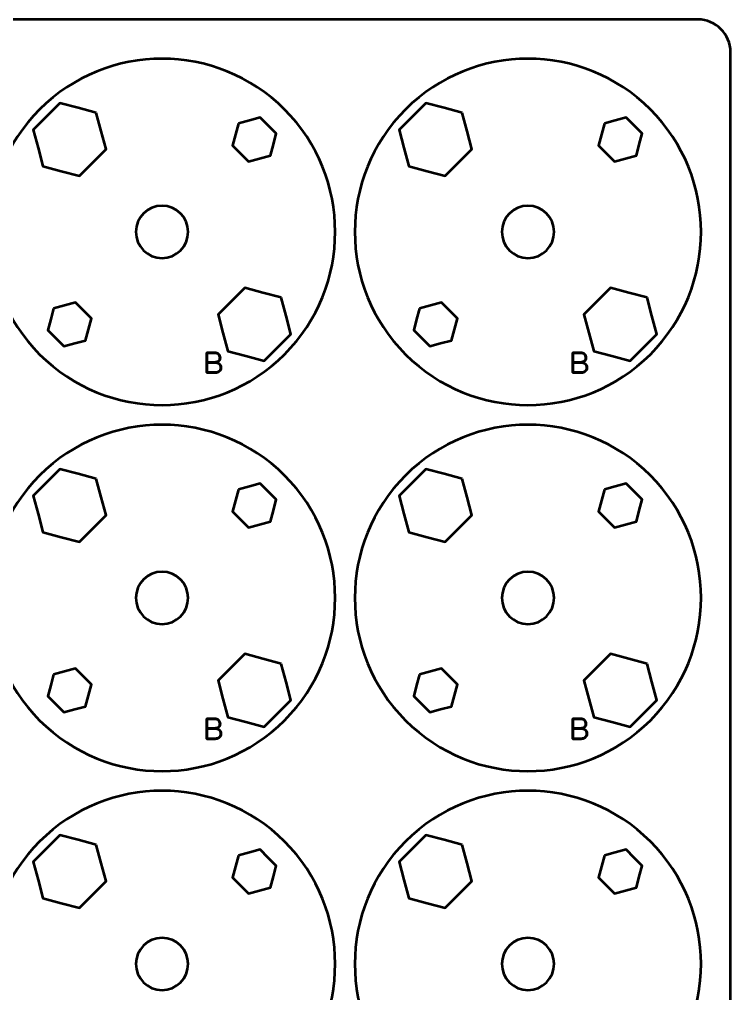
# Model space of a CAD drawing. Header units: centimetres. Extents: x -21 to 0, y -29.7 to 0.
# Drawn here: x -10.88 to 0, y -14.9 to 0 of the extents above; entities that cross this region are included whole.
import ezdxf

# ---------------------------------------------------------------- set-up
doc = ezdxf.new("R2010")
doc.units = ezdxf.units.CM
doc.header["$MEASUREMENT"] = 0
doc.layers.add('Layer 1', color=7, linetype='Continuous')

msp = doc.modelspace()

# ---------------------------------------------------------------- linework, layer by layer
at = {"layer": 'Layer 1', "color": 1, "lineweight": 53}
msp.add_open_spline([(-21.00003, -29.19995), (-21.00003, -29.19995), (-21.00003, -0.49992), (-21.00003, -0.49992), (-21.00003, -0.49992), (-21.00003, -0.22295), (-20.77694, 0.00004), (-20.49994, 0.00004), (-20.49994, 0.00004), (-20.49994, 0.00004), (-0.50008, 0.00004), (-0.50008, 0.00004), (-0.50008, 0.00004), (-0.22294, 0.00004), (0.00002, -0.22295), (0.00002, -0.49992), (0.00002, -0.49992), (0.00002, -0.49992), (0.00002, -29.19995), (0.00002, -29.19995), (0.00002, -29.19995), (0.00002, -29.47695), (-0.22294, -29.70004), (-0.50008, -29.70004), (-0.50008, -29.70004), (-0.50008, -29.70004), (-20.49994, -29.70004), (-20.49994, -29.70004), (-20.49994, -29.70004), (-20.77694, -29.70004), (-21.00003, -29.47695), (-21.00003, -29.19995)], degree=3, knots=[0, 0, 0, 0, 0.125, 0.125, 0.125, 0.125, 0.25, 0.25, 0.25, 0.25, 0.375, 0.375, 0.375, 0.375, 0.5, 0.5, 0.5, 0.5, 0.625, 0.625, 0.625, 0.625, 0.75, 0.75, 0.75, 0.75, 0.875, 0.875, 0.875, 0.875, 1, 1, 1, 1], dxfattribs=at)
at = {"layer": 'Layer 1', "color": 3, "lineweight": 53}
for points in [[(-6.82614, -1.37619), (-5.79144, -2.41089), (-5.79144, -4.08913), (-6.82617, -5.12386), (-6.82617, -5.12386), (-7.86087, -6.15856), (-9.53911, -6.15856), (-10.57381, -5.12386), (-10.57381, -5.12386), (-11.60853, -4.08913), (-11.60853, -2.41089), (-10.57383, -1.37619), (-10.57383, -1.37619), (-9.53911, -0.34146), (-7.86087, -0.34146), (-6.82614, -1.37619)], [(-1.22614, -1.37619), (-0.19144, -2.41089), (-0.19144, -4.08913), (-1.22617, -5.12386), (-1.22617, -5.12386), (-2.26087, -6.15856), (-3.93911, -6.15856), (-4.97381, -5.12386), (-4.97381, -5.12386), (-6.00853, -4.08913), (-6.00853, -2.41089), (-4.97383, -1.37619), (-4.97383, -1.37619), (-3.93911, -0.34146), (-2.26087, -0.34146), (-1.22614, -1.37619)], [(-6.82614, -6.97619), (-5.79144, -8.01089), (-5.79144, -9.68913), (-6.82617, -10.72386), (-6.82617, -10.72386), (-7.86087, -11.75856), (-9.53911, -11.75856), (-10.57381, -10.72386), (-10.57381, -10.72386), (-11.60853, -9.68913), (-11.60853, -8.01089), (-10.57383, -6.97619), (-10.57383, -6.97619), (-9.53911, -5.94146), (-7.86087, -5.94146), (-6.82614, -6.97619)], [(-1.22614, -6.97619), (-0.19144, -8.01089), (-0.19144, -9.68913), (-1.22617, -10.72386), (-1.22617, -10.72386), (-2.26087, -11.75856), (-3.93911, -11.75856), (-4.97381, -10.72386), (-4.97381, -10.72386), (-6.00853, -9.68913), (-6.00853, -8.01089), (-4.97383, -6.97619), (-4.97383, -6.97619), (-3.93911, -5.94146), (-2.26087, -5.94146), (-1.22614, -6.97619)], [(-6.82614, -12.57619), (-5.79144, -13.61089), (-5.79144, -15.28913), (-6.82617, -16.32386), (-6.82617, -16.32386), (-7.86087, -17.35856), (-9.53911, -17.35856), (-10.57381, -16.32386), (-10.57381, -16.32386), (-11.60853, -15.28913), (-11.60853, -13.61089), (-10.57383, -12.57619), (-10.57383, -12.57619), (-9.53911, -11.54146), (-7.86087, -11.54146), (-6.82614, -12.57619)], [(-1.22614, -12.57619), (-0.19144, -13.61089), (-0.19144, -15.28913), (-1.22617, -16.32386), (-1.22617, -16.32386), (-2.26087, -17.35856), (-3.93911, -17.35856), (-4.97381, -16.32386), (-4.97381, -16.32386), (-6.00853, -15.28913), (-6.00853, -13.61089), (-4.97383, -12.57619), (-4.97383, -12.57619), (-3.93911, -11.54146), (-2.26087, -11.54146), (-1.22614, -12.57619)]]:
    msp.add_open_spline(points, degree=3, knots=[0, 0, 0, 0, 0.25, 0.25, 0.25, 0.25, 0.5, 0.5, 0.5, 0.5, 0.75, 0.75, 0.75, 0.75, 1, 1, 1, 1], dxfattribs=at)
at = {"layer": 'Layer 1', "lineweight": 53}
for points, knots in [([(-9.70596, -1.42755), (-9.70596, -1.42755), (-9.63124, -1.70638), (-9.63124, -1.70638), (-9.63124, -1.70638), (-9.63124, -1.70638), (-9.55653, -1.98523), (-9.55653, -1.98523), (-9.55653, -1.98523), (-9.55653, -1.98523), (-9.76065, -2.18935), (-9.76065, -2.18935), (-9.76065, -2.18935), (-9.76065, -2.18935), (-9.96477, -2.39347), (-9.96477, -2.39347), (-9.96477, -2.39347), (-9.96477, -2.39347), (-10.24362, -2.31876), (-10.24362, -2.31876), (-10.24362, -2.31876), (-10.24362, -2.31876), (-10.52245, -2.24404), (-10.52245, -2.24404), (-10.52245, -2.24404), (-10.52245, -2.24404), (-10.59716, -1.96521), (-10.59716, -1.96521), (-10.59716, -1.96521), (-10.59716, -1.96521), (-10.67188, -1.68637), (-10.67188, -1.68637), (-10.67188, -1.68637), (-10.67188, -1.68637), (-10.46776, -1.48224), (-10.46776, -1.48224), (-10.46776, -1.48224), (-10.46776, -1.48224), (-10.26363, -1.27812), (-10.26363, -1.27812), (-10.26363, -1.27812), (-10.26363, -1.27812), (-9.98479, -1.35284), (-9.98479, -1.35284), (-9.98479, -1.35284), (-9.98479, -1.35284), (-9.70596, -1.42755), (-9.70596, -1.42755)], [0, 0, 0, 0, 0.08333333, 0.08333333, 0.08333333, 0.08333333, 0.16666667, 0.16666667, 0.16666667, 0.16666667, 0.25, 0.25, 0.25, 0.25, 0.33333333, 0.33333333, 0.33333333, 0.33333333, 0.41666667, 0.41666667, 0.41666667, 0.41666667, 0.5, 0.5, 0.5, 0.5, 0.58333333, 0.58333333, 0.58333333, 0.58333333, 0.66666667, 0.66666667, 0.66666667, 0.66666667, 0.75, 0.75, 0.75, 0.75, 0.83333333, 0.83333333, 0.83333333, 0.83333333, 0.91666667, 0.91666667, 0.91666667, 0.91666667, 1, 1, 1, 1]), ([(-4.10596, -1.42755), (-4.10596, -1.42755), (-4.03124, -1.70638), (-4.03124, -1.70638), (-4.03124, -1.70638), (-4.03124, -1.70638), (-3.95653, -1.98523), (-3.95653, -1.98523), (-3.95653, -1.98523), (-3.95653, -1.98523), (-4.16065, -2.18935), (-4.16065, -2.18935), (-4.16065, -2.18935), (-4.16065, -2.18935), (-4.36477, -2.39347), (-4.36477, -2.39347), (-4.36477, -2.39347), (-4.36477, -2.39347), (-4.64362, -2.31876), (-4.64362, -2.31876), (-4.64362, -2.31876), (-4.64362, -2.31876), (-4.92245, -2.24404), (-4.92245, -2.24404), (-4.92245, -2.24404), (-4.92245, -2.24404), (-4.99716, -1.96521), (-4.99716, -1.96521), (-4.99716, -1.96521), (-4.99716, -1.96521), (-5.07188, -1.68637), (-5.07188, -1.68637), (-5.07188, -1.68637), (-5.07188, -1.68637), (-4.86776, -1.48224), (-4.86776, -1.48224), (-4.86776, -1.48224), (-4.86776, -1.48224), (-4.66363, -1.27812), (-4.66363, -1.27812), (-4.66363, -1.27812), (-4.66363, -1.27812), (-4.38479, -1.35284), (-4.38479, -1.35284), (-4.38479, -1.35284), (-4.38479, -1.35284), (-4.10596, -1.42755), (-4.10596, -1.42755)], [0, 0, 0, 0, 0.08333333, 0.08333333, 0.08333333, 0.08333333, 0.16666667, 0.16666667, 0.16666667, 0.16666667, 0.25, 0.25, 0.25, 0.25, 0.33333333, 0.33333333, 0.33333333, 0.33333333, 0.41666667, 0.41666667, 0.41666667, 0.41666667, 0.5, 0.5, 0.5, 0.5, 0.58333333, 0.58333333, 0.58333333, 0.58333333, 0.66666667, 0.66666667, 0.66666667, 0.66666667, 0.75, 0.75, 0.75, 0.75, 0.83333333, 0.83333333, 0.83333333, 0.83333333, 0.91666667, 0.91666667, 0.91666667, 0.91666667, 1, 1, 1, 1]), ([(-8.69999, -2.84998), (-8.47911, -2.84998), (-8.29998, -3.02911), (-8.29998, -3.24998), (-8.29998, -3.24998), (-8.29998, -3.47086), (-8.47911, -3.64999), (-8.69999, -3.64999), (-8.69999, -3.64999), (-8.92087, -3.64999), (-9.09999, -3.47086), (-9.09999, -3.24998), (-9.09999, -3.24998), (-9.09999, -3.02911), (-8.92087, -2.84998), (-8.69999, -2.84998)], [0, 0, 0, 0, 0.25, 0.25, 0.25, 0.25, 0.5, 0.5, 0.5, 0.5, 0.75, 0.75, 0.75, 0.75, 1, 1, 1, 1]), ([(-3.09999, -2.84998), (-2.87911, -2.84998), (-2.69998, -3.02911), (-2.69998, -3.24998), (-2.69998, -3.24998), (-2.69998, -3.47086), (-2.87911, -3.64999), (-3.09999, -3.64999), (-3.09999, -3.64999), (-3.32087, -3.64999), (-3.49999, -3.47086), (-3.49999, -3.24998), (-3.49999, -3.24998), (-3.49999, -3.02911), (-3.32087, -2.84998), (-3.09999, -2.84998)], [0, 0, 0, 0, 0.25, 0.25, 0.25, 0.25, 0.5, 0.5, 0.5, 0.5, 0.75, 0.75, 0.75, 0.75, 1, 1, 1, 1]), ([(-6.87753, -4.25598), (-6.87753, -4.25598), (-6.80282, -4.53481), (-6.80282, -4.53481), (-6.80282, -4.53481), (-6.80282, -4.53481), (-6.7281, -4.81365), (-6.7281, -4.81365), (-6.7281, -4.81365), (-6.7281, -4.81365), (-6.93222, -5.01778), (-6.93222, -5.01778), (-6.93222, -5.01778), (-6.93222, -5.01778), (-7.13635, -5.2219), (-7.13635, -5.2219), (-7.13635, -5.2219), (-7.13635, -5.2219), (-7.41519, -5.14718), (-7.41519, -5.14718), (-7.41519, -5.14718), (-7.41519, -5.14718), (-7.69402, -5.07247), (-7.69402, -5.07247), (-7.69402, -5.07247), (-7.69402, -5.07247), (-7.76874, -4.79364), (-7.76874, -4.79364), (-7.76874, -4.79364), (-7.76874, -4.79364), (-7.84345, -4.51479), (-7.84345, -4.51479), (-7.84345, -4.51479), (-7.84345, -4.51479), (-7.63933, -4.31067), (-7.63933, -4.31067), (-7.63933, -4.31067), (-7.63933, -4.31067), (-7.43521, -4.10655), (-7.43521, -4.10655), (-7.43521, -4.10655), (-7.43521, -4.10655), (-7.15636, -4.18126), (-7.15636, -4.18126), (-7.15636, -4.18126), (-7.15636, -4.18126), (-6.87753, -4.25598), (-6.87753, -4.25598)], [0, 0, 0, 0, 0.08333333, 0.08333333, 0.08333333, 0.08333333, 0.16666667, 0.16666667, 0.16666667, 0.16666667, 0.25, 0.25, 0.25, 0.25, 0.33333333, 0.33333333, 0.33333333, 0.33333333, 0.41666667, 0.41666667, 0.41666667, 0.41666667, 0.5, 0.5, 0.5, 0.5, 0.58333333, 0.58333333, 0.58333333, 0.58333333, 0.66666667, 0.66666667, 0.66666667, 0.66666667, 0.75, 0.75, 0.75, 0.75, 0.83333333, 0.83333333, 0.83333333, 0.83333333, 0.91666667, 0.91666667, 0.91666667, 0.91666667, 1, 1, 1, 1]), ([(-1.27753, -4.25598), (-1.27753, -4.25598), (-1.20282, -4.53481), (-1.20282, -4.53481), (-1.20282, -4.53481), (-1.20282, -4.53481), (-1.1281, -4.81365), (-1.1281, -4.81365), (-1.1281, -4.81365), (-1.1281, -4.81365), (-1.33222, -5.01778), (-1.33222, -5.01778), (-1.33222, -5.01778), (-1.33222, -5.01778), (-1.53635, -5.2219), (-1.53635, -5.2219), (-1.53635, -5.2219), (-1.53635, -5.2219), (-1.81519, -5.14718), (-1.81519, -5.14718), (-1.81519, -5.14718), (-1.81519, -5.14718), (-2.09402, -5.07247), (-2.09402, -5.07247), (-2.09402, -5.07247), (-2.09402, -5.07247), (-2.16874, -4.79364), (-2.16874, -4.79364), (-2.16874, -4.79364), (-2.16874, -4.79364), (-2.24345, -4.51479), (-2.24345, -4.51479), (-2.24345, -4.51479), (-2.24345, -4.51479), (-2.03933, -4.31067), (-2.03933, -4.31067), (-2.03933, -4.31067), (-2.03933, -4.31067), (-1.83521, -4.10655), (-1.83521, -4.10655), (-1.83521, -4.10655), (-1.83521, -4.10655), (-1.55636, -4.18126), (-1.55636, -4.18126), (-1.55636, -4.18126), (-1.55636, -4.18126), (-1.27753, -4.25598), (-1.27753, -4.25598)], [0, 0, 0, 0, 0.08333333, 0.08333333, 0.08333333, 0.08333333, 0.16666667, 0.16666667, 0.16666667, 0.16666667, 0.25, 0.25, 0.25, 0.25, 0.33333333, 0.33333333, 0.33333333, 0.33333333, 0.41666667, 0.41666667, 0.41666667, 0.41666667, 0.5, 0.5, 0.5, 0.5, 0.58333333, 0.58333333, 0.58333333, 0.58333333, 0.66666667, 0.66666667, 0.66666667, 0.66666667, 0.75, 0.75, 0.75, 0.75, 0.83333333, 0.83333333, 0.83333333, 0.83333333, 0.91666667, 0.91666667, 0.91666667, 0.91666667, 1, 1, 1, 1]), ([(-9.70596, -7.02755), (-9.70596, -7.02755), (-9.63124, -7.30638), (-9.63124, -7.30638), (-9.63124, -7.30638), (-9.63124, -7.30638), (-9.55653, -7.58523), (-9.55653, -7.58523), (-9.55653, -7.58523), (-9.55653, -7.58523), (-9.76065, -7.78935), (-9.76065, -7.78935), (-9.76065, -7.78935), (-9.76065, -7.78935), (-9.96477, -7.99347), (-9.96477, -7.99347), (-9.96477, -7.99347), (-9.96477, -7.99347), (-10.24362, -7.91876), (-10.24362, -7.91876), (-10.24362, -7.91876), (-10.24362, -7.91876), (-10.52245, -7.84404), (-10.52245, -7.84404), (-10.52245, -7.84404), (-10.52245, -7.84404), (-10.59716, -7.56521), (-10.59716, -7.56521), (-10.59716, -7.56521), (-10.59716, -7.56521), (-10.67188, -7.28637), (-10.67188, -7.28637), (-10.67188, -7.28637), (-10.67188, -7.28637), (-10.46776, -7.08224), (-10.46776, -7.08224), (-10.46776, -7.08224), (-10.46776, -7.08224), (-10.26363, -6.87812), (-10.26363, -6.87812), (-10.26363, -6.87812), (-10.26363, -6.87812), (-9.98479, -6.95284), (-9.98479, -6.95284), (-9.98479, -6.95284), (-9.98479, -6.95284), (-9.70596, -7.02755), (-9.70596, -7.02755)], [0, 0, 0, 0, 0.08333333, 0.08333333, 0.08333333, 0.08333333, 0.16666667, 0.16666667, 0.16666667, 0.16666667, 0.25, 0.25, 0.25, 0.25, 0.33333333, 0.33333333, 0.33333333, 0.33333333, 0.41666667, 0.41666667, 0.41666667, 0.41666667, 0.5, 0.5, 0.5, 0.5, 0.58333333, 0.58333333, 0.58333333, 0.58333333, 0.66666667, 0.66666667, 0.66666667, 0.66666667, 0.75, 0.75, 0.75, 0.75, 0.83333333, 0.83333333, 0.83333333, 0.83333333, 0.91666667, 0.91666667, 0.91666667, 0.91666667, 1, 1, 1, 1]), ([(-4.10596, -7.02755), (-4.10596, -7.02755), (-4.03124, -7.30638), (-4.03124, -7.30638), (-4.03124, -7.30638), (-4.03124, -7.30638), (-3.95653, -7.58523), (-3.95653, -7.58523), (-3.95653, -7.58523), (-3.95653, -7.58523), (-4.16065, -7.78935), (-4.16065, -7.78935), (-4.16065, -7.78935), (-4.16065, -7.78935), (-4.36477, -7.99347), (-4.36477, -7.99347), (-4.36477, -7.99347), (-4.36477, -7.99347), (-4.64362, -7.91876), (-4.64362, -7.91876), (-4.64362, -7.91876), (-4.64362, -7.91876), (-4.92245, -7.84404), (-4.92245, -7.84404), (-4.92245, -7.84404), (-4.92245, -7.84404), (-4.99716, -7.56521), (-4.99716, -7.56521), (-4.99716, -7.56521), (-4.99716, -7.56521), (-5.07188, -7.28637), (-5.07188, -7.28637), (-5.07188, -7.28637), (-5.07188, -7.28637), (-4.86776, -7.08224), (-4.86776, -7.08224), (-4.86776, -7.08224), (-4.86776, -7.08224), (-4.66363, -6.87812), (-4.66363, -6.87812), (-4.66363, -6.87812), (-4.66363, -6.87812), (-4.38479, -6.95284), (-4.38479, -6.95284), (-4.38479, -6.95284), (-4.38479, -6.95284), (-4.10596, -7.02755), (-4.10596, -7.02755)], [0, 0, 0, 0, 0.08333333, 0.08333333, 0.08333333, 0.08333333, 0.16666667, 0.16666667, 0.16666667, 0.16666667, 0.25, 0.25, 0.25, 0.25, 0.33333333, 0.33333333, 0.33333333, 0.33333333, 0.41666667, 0.41666667, 0.41666667, 0.41666667, 0.5, 0.5, 0.5, 0.5, 0.58333333, 0.58333333, 0.58333333, 0.58333333, 0.66666667, 0.66666667, 0.66666667, 0.66666667, 0.75, 0.75, 0.75, 0.75, 0.83333333, 0.83333333, 0.83333333, 0.83333333, 0.91666667, 0.91666667, 0.91666667, 0.91666667, 1, 1, 1, 1]), ([(-8.69999, -8.44998), (-8.47911, -8.44998), (-8.29998, -8.62911), (-8.29998, -8.84998), (-8.29998, -8.84998), (-8.29998, -9.07086), (-8.47911, -9.24999), (-8.69999, -9.24999), (-8.69999, -9.24999), (-8.92087, -9.24999), (-9.09999, -9.07086), (-9.09999, -8.84998), (-9.09999, -8.84998), (-9.09999, -8.62911), (-8.92087, -8.44998), (-8.69999, -8.44998)], [0, 0, 0, 0, 0.25, 0.25, 0.25, 0.25, 0.5, 0.5, 0.5, 0.5, 0.75, 0.75, 0.75, 0.75, 1, 1, 1, 1]), ([(-3.09999, -8.44998), (-2.87911, -8.44998), (-2.69998, -8.62911), (-2.69998, -8.84998), (-2.69998, -8.84998), (-2.69998, -9.07086), (-2.87911, -9.24999), (-3.09999, -9.24999), (-3.09999, -9.24999), (-3.32087, -9.24999), (-3.49999, -9.07086), (-3.49999, -8.84998), (-3.49999, -8.84998), (-3.49999, -8.62911), (-3.32087, -8.44998), (-3.09999, -8.44998)], [0, 0, 0, 0, 0.25, 0.25, 0.25, 0.25, 0.5, 0.5, 0.5, 0.5, 0.75, 0.75, 0.75, 0.75, 1, 1, 1, 1]), ([(-6.87753, -9.85598), (-6.87753, -9.85598), (-6.80282, -10.13481), (-6.80282, -10.13481), (-6.80282, -10.13481), (-6.80282, -10.13481), (-6.7281, -10.41365), (-6.7281, -10.41365), (-6.7281, -10.41365), (-6.7281, -10.41365), (-6.93222, -10.61778), (-6.93222, -10.61778), (-6.93222, -10.61778), (-6.93222, -10.61778), (-7.13635, -10.8219), (-7.13635, -10.8219), (-7.13635, -10.8219), (-7.13635, -10.8219), (-7.41519, -10.74718), (-7.41519, -10.74718), (-7.41519, -10.74718), (-7.41519, -10.74718), (-7.69402, -10.67247), (-7.69402, -10.67247), (-7.69402, -10.67247), (-7.69402, -10.67247), (-7.76874, -10.39364), (-7.76874, -10.39364), (-7.76874, -10.39364), (-7.76874, -10.39364), (-7.84345, -10.11479), (-7.84345, -10.11479), (-7.84345, -10.11479), (-7.84345, -10.11479), (-7.63933, -9.91067), (-7.63933, -9.91067), (-7.63933, -9.91067), (-7.63933, -9.91067), (-7.43521, -9.70655), (-7.43521, -9.70655), (-7.43521, -9.70655), (-7.43521, -9.70655), (-7.15636, -9.78126), (-7.15636, -9.78126), (-7.15636, -9.78126), (-7.15636, -9.78126), (-6.87753, -9.85598), (-6.87753, -9.85598)], [0, 0, 0, 0, 0.08333333, 0.08333333, 0.08333333, 0.08333333, 0.16666667, 0.16666667, 0.16666667, 0.16666667, 0.25, 0.25, 0.25, 0.25, 0.33333333, 0.33333333, 0.33333333, 0.33333333, 0.41666667, 0.41666667, 0.41666667, 0.41666667, 0.5, 0.5, 0.5, 0.5, 0.58333333, 0.58333333, 0.58333333, 0.58333333, 0.66666667, 0.66666667, 0.66666667, 0.66666667, 0.75, 0.75, 0.75, 0.75, 0.83333333, 0.83333333, 0.83333333, 0.83333333, 0.91666667, 0.91666667, 0.91666667, 0.91666667, 1, 1, 1, 1]), ([(-1.27753, -9.85598), (-1.27753, -9.85598), (-1.20282, -10.13481), (-1.20282, -10.13481), (-1.20282, -10.13481), (-1.20282, -10.13481), (-1.1281, -10.41365), (-1.1281, -10.41365), (-1.1281, -10.41365), (-1.1281, -10.41365), (-1.33222, -10.61778), (-1.33222, -10.61778), (-1.33222, -10.61778), (-1.33222, -10.61778), (-1.53635, -10.8219), (-1.53635, -10.8219), (-1.53635, -10.8219), (-1.53635, -10.8219), (-1.81519, -10.74718), (-1.81519, -10.74718), (-1.81519, -10.74718), (-1.81519, -10.74718), (-2.09402, -10.67247), (-2.09402, -10.67247), (-2.09402, -10.67247), (-2.09402, -10.67247), (-2.16874, -10.39364), (-2.16874, -10.39364), (-2.16874, -10.39364), (-2.16874, -10.39364), (-2.24345, -10.11479), (-2.24345, -10.11479), (-2.24345, -10.11479), (-2.24345, -10.11479), (-2.03933, -9.91067), (-2.03933, -9.91067), (-2.03933, -9.91067), (-2.03933, -9.91067), (-1.83521, -9.70655), (-1.83521, -9.70655), (-1.83521, -9.70655), (-1.83521, -9.70655), (-1.55636, -9.78126), (-1.55636, -9.78126), (-1.55636, -9.78126), (-1.55636, -9.78126), (-1.27753, -9.85598), (-1.27753, -9.85598)], [0, 0, 0, 0, 0.08333333, 0.08333333, 0.08333333, 0.08333333, 0.16666667, 0.16666667, 0.16666667, 0.16666667, 0.25, 0.25, 0.25, 0.25, 0.33333333, 0.33333333, 0.33333333, 0.33333333, 0.41666667, 0.41666667, 0.41666667, 0.41666667, 0.5, 0.5, 0.5, 0.5, 0.58333333, 0.58333333, 0.58333333, 0.58333333, 0.66666667, 0.66666667, 0.66666667, 0.66666667, 0.75, 0.75, 0.75, 0.75, 0.83333333, 0.83333333, 0.83333333, 0.83333333, 0.91666667, 0.91666667, 0.91666667, 0.91666667, 1, 1, 1, 1]), ([(-9.70596, -12.62755), (-9.70596, -12.62755), (-9.63124, -12.90638), (-9.63124, -12.90638), (-9.63124, -12.90638), (-9.63124, -12.90638), (-9.55653, -13.18523), (-9.55653, -13.18523), (-9.55653, -13.18523), (-9.55653, -13.18523), (-9.76065, -13.38935), (-9.76065, -13.38935), (-9.76065, -13.38935), (-9.76065, -13.38935), (-9.96477, -13.59347), (-9.96477, -13.59347), (-9.96477, -13.59347), (-9.96477, -13.59347), (-10.24362, -13.51876), (-10.24362, -13.51876), (-10.24362, -13.51876), (-10.24362, -13.51876), (-10.52245, -13.44404), (-10.52245, -13.44404), (-10.52245, -13.44404), (-10.52245, -13.44404), (-10.59716, -13.16521), (-10.59716, -13.16521), (-10.59716, -13.16521), (-10.59716, -13.16521), (-10.67188, -12.88637), (-10.67188, -12.88637), (-10.67188, -12.88637), (-10.67188, -12.88637), (-10.46776, -12.68224), (-10.46776, -12.68224), (-10.46776, -12.68224), (-10.46776, -12.68224), (-10.26363, -12.47812), (-10.26363, -12.47812), (-10.26363, -12.47812), (-10.26363, -12.47812), (-9.98479, -12.55284), (-9.98479, -12.55284), (-9.98479, -12.55284), (-9.98479, -12.55284), (-9.70596, -12.62755), (-9.70596, -12.62755)], [0, 0, 0, 0, 0.08333333, 0.08333333, 0.08333333, 0.08333333, 0.16666667, 0.16666667, 0.16666667, 0.16666667, 0.25, 0.25, 0.25, 0.25, 0.33333333, 0.33333333, 0.33333333, 0.33333333, 0.41666667, 0.41666667, 0.41666667, 0.41666667, 0.5, 0.5, 0.5, 0.5, 0.58333333, 0.58333333, 0.58333333, 0.58333333, 0.66666667, 0.66666667, 0.66666667, 0.66666667, 0.75, 0.75, 0.75, 0.75, 0.83333333, 0.83333333, 0.83333333, 0.83333333, 0.91666667, 0.91666667, 0.91666667, 0.91666667, 1, 1, 1, 1]), ([(-4.10596, -12.62755), (-4.10596, -12.62755), (-4.03124, -12.90638), (-4.03124, -12.90638), (-4.03124, -12.90638), (-4.03124, -12.90638), (-3.95653, -13.18523), (-3.95653, -13.18523), (-3.95653, -13.18523), (-3.95653, -13.18523), (-4.16065, -13.38935), (-4.16065, -13.38935), (-4.16065, -13.38935), (-4.16065, -13.38935), (-4.36477, -13.59347), (-4.36477, -13.59347), (-4.36477, -13.59347), (-4.36477, -13.59347), (-4.64362, -13.51876), (-4.64362, -13.51876), (-4.64362, -13.51876), (-4.64362, -13.51876), (-4.92245, -13.44404), (-4.92245, -13.44404), (-4.92245, -13.44404), (-4.92245, -13.44404), (-4.99716, -13.16521), (-4.99716, -13.16521), (-4.99716, -13.16521), (-4.99716, -13.16521), (-5.07188, -12.88637), (-5.07188, -12.88637), (-5.07188, -12.88637), (-5.07188, -12.88637), (-4.86776, -12.68224), (-4.86776, -12.68224), (-4.86776, -12.68224), (-4.86776, -12.68224), (-4.66363, -12.47812), (-4.66363, -12.47812), (-4.66363, -12.47812), (-4.66363, -12.47812), (-4.38479, -12.55284), (-4.38479, -12.55284), (-4.38479, -12.55284), (-4.38479, -12.55284), (-4.10596, -12.62755), (-4.10596, -12.62755)], [0, 0, 0, 0, 0.08333333, 0.08333333, 0.08333333, 0.08333333, 0.16666667, 0.16666667, 0.16666667, 0.16666667, 0.25, 0.25, 0.25, 0.25, 0.33333333, 0.33333333, 0.33333333, 0.33333333, 0.41666667, 0.41666667, 0.41666667, 0.41666667, 0.5, 0.5, 0.5, 0.5, 0.58333333, 0.58333333, 0.58333333, 0.58333333, 0.66666667, 0.66666667, 0.66666667, 0.66666667, 0.75, 0.75, 0.75, 0.75, 0.83333333, 0.83333333, 0.83333333, 0.83333333, 0.91666667, 0.91666667, 0.91666667, 0.91666667, 1, 1, 1, 1]), ([(-8.69999, -14.04998), (-8.47911, -14.04998), (-8.29998, -14.22911), (-8.29998, -14.44998), (-8.29998, -14.44998), (-8.29998, -14.67086), (-8.47911, -14.84999), (-8.69999, -14.84999), (-8.69999, -14.84999), (-8.92087, -14.84999), (-9.09999, -14.67086), (-9.09999, -14.44998), (-9.09999, -14.44998), (-9.09999, -14.22911), (-8.92087, -14.04998), (-8.69999, -14.04998)], [0, 0, 0, 0, 0.25, 0.25, 0.25, 0.25, 0.5, 0.5, 0.5, 0.5, 0.75, 0.75, 0.75, 0.75, 1, 1, 1, 1]), ([(-3.09999, -14.04998), (-2.87911, -14.04998), (-2.69998, -14.22911), (-2.69998, -14.44998), (-2.69998, -14.44998), (-2.69998, -14.67086), (-2.87911, -14.84999), (-3.09999, -14.84999), (-3.09999, -14.84999), (-3.32087, -14.84999), (-3.49999, -14.67086), (-3.49999, -14.44998), (-3.49999, -14.44998), (-3.49999, -14.22911), (-3.32087, -14.04998), (-3.09999, -14.04998)], [0, 0, 0, 0, 0.25, 0.25, 0.25, 0.25, 0.5, 0.5, 0.5, 0.5, 0.75, 0.75, 0.75, 0.75, 1, 1, 1, 1])]:
    msp.add_open_spline(points, degree=3, knots=knots, dxfattribs=at)
at = {"layer": 'Layer 1', "color": 250, "lineweight": 53}
for points in [[(-7.53073, -1.59085), (-7.53073, -1.59085), (-7.36343, -1.54602), (-7.36343, -1.54602), (-7.36343, -1.54602), (-7.36343, -1.54602), (-7.19612, -1.50119), (-7.19612, -1.50119), (-7.19612, -1.50119), (-7.19612, -1.50119), (-7.07365, -1.62367), (-7.07365, -1.62367), (-7.07365, -1.62367), (-7.07365, -1.62367), (-6.95117, -1.74614), (-6.95117, -1.74614), (-6.95117, -1.74614), (-6.95117, -1.74614), (-6.996, -1.91345), (-6.996, -1.91345), (-6.996, -1.91345), (-6.996, -1.91345), (-7.04083, -2.08075), (-7.04083, -2.08075), (-7.04083, -2.08075), (-7.04083, -2.08075), (-7.20813, -2.12558), (-7.20813, -2.12558), (-7.20813, -2.12558), (-7.20813, -2.12558), (-7.37544, -2.17041), (-7.37544, -2.17041), (-7.37544, -2.17041), (-7.37544, -2.17041), (-7.49791, -2.04793), (-7.49791, -2.04793), (-7.49791, -2.04793), (-7.49791, -2.04793), (-7.62039, -1.92546), (-7.62039, -1.92546), (-7.62039, -1.92546), (-7.62039, -1.92546), (-7.57556, -1.75815), (-7.57556, -1.75815), (-7.57556, -1.75815), (-7.57556, -1.75815), (-7.53073, -1.59085), (-7.53073, -1.59085)], [(-1.93073, -1.59085), (-1.93073, -1.59085), (-1.76343, -1.54602), (-1.76343, -1.54602), (-1.76343, -1.54602), (-1.76343, -1.54602), (-1.59612, -1.50119), (-1.59612, -1.50119), (-1.59612, -1.50119), (-1.59612, -1.50119), (-1.47365, -1.62367), (-1.47365, -1.62367), (-1.47365, -1.62367), (-1.47365, -1.62367), (-1.35117, -1.74614), (-1.35117, -1.74614), (-1.35117, -1.74614), (-1.35117, -1.74614), (-1.396, -1.91345), (-1.396, -1.91345), (-1.396, -1.91345), (-1.396, -1.91345), (-1.44083, -2.08075), (-1.44083, -2.08075), (-1.44083, -2.08075), (-1.44083, -2.08075), (-1.60813, -2.12558), (-1.60813, -2.12558), (-1.60813, -2.12558), (-1.60813, -2.12558), (-1.77544, -2.17041), (-1.77544, -2.17041), (-1.77544, -2.17041), (-1.77544, -2.17041), (-1.89791, -2.04793), (-1.89791, -2.04793), (-1.89791, -2.04793), (-1.89791, -2.04793), (-2.02039, -1.92546), (-2.02039, -1.92546), (-2.02039, -1.92546), (-2.02039, -1.92546), (-1.97556, -1.75815), (-1.97556, -1.75815), (-1.97556, -1.75815), (-1.97556, -1.75815), (-1.93073, -1.59085), (-1.93073, -1.59085)], [(-10.35915, -4.41926), (-10.35915, -4.41926), (-10.19185, -4.37443), (-10.19185, -4.37443), (-10.19185, -4.37443), (-10.19185, -4.37443), (-10.02454, -4.3296), (-10.02454, -4.3296), (-10.02454, -4.3296), (-10.02454, -4.3296), (-9.90207, -4.45208), (-9.90207, -4.45208), (-9.90207, -4.45208), (-9.90207, -4.45208), (-9.77959, -4.57455), (-9.77959, -4.57455), (-9.77959, -4.57455), (-9.77959, -4.57455), (-9.82442, -4.74186), (-9.82442, -4.74186), (-9.82442, -4.74186), (-9.82442, -4.74186), (-9.86925, -4.90916), (-9.86925, -4.90916), (-9.86925, -4.90916), (-9.86925, -4.90916), (-10.03655, -4.95399), (-10.03655, -4.95399), (-10.03655, -4.95399), (-10.03655, -4.95399), (-10.20386, -4.99882), (-10.20386, -4.99882), (-10.20386, -4.99882), (-10.20386, -4.99882), (-10.32633, -4.87634), (-10.32633, -4.87634), (-10.32633, -4.87634), (-10.32633, -4.87634), (-10.44881, -4.75387), (-10.44881, -4.75387), (-10.44881, -4.75387), (-10.44881, -4.75387), (-10.40398, -4.58656), (-10.40398, -4.58656), (-10.40398, -4.58656), (-10.40398, -4.58656), (-10.35915, -4.41926), (-10.35915, -4.41926)], [(-4.75915, -4.41926), (-4.75915, -4.41926), (-4.59185, -4.37443), (-4.59185, -4.37443), (-4.59185, -4.37443), (-4.59185, -4.37443), (-4.42454, -4.3296), (-4.42454, -4.3296), (-4.42454, -4.3296), (-4.42454, -4.3296), (-4.30207, -4.45208), (-4.30207, -4.45208), (-4.30207, -4.45208), (-4.30207, -4.45208), (-4.17959, -4.57455), (-4.17959, -4.57455), (-4.17959, -4.57455), (-4.17959, -4.57455), (-4.22442, -4.74186), (-4.22442, -4.74186), (-4.22442, -4.74186), (-4.22442, -4.74186), (-4.26925, -4.90916), (-4.26925, -4.90916), (-4.26925, -4.90916), (-4.26925, -4.90916), (-4.43655, -4.95399), (-4.43655, -4.95399), (-4.43655, -4.95399), (-4.43655, -4.95399), (-4.60386, -4.99882), (-4.60386, -4.99882), (-4.60386, -4.99882), (-4.60386, -4.99882), (-4.72633, -4.87634), (-4.72633, -4.87634), (-4.72633, -4.87634), (-4.72633, -4.87634), (-4.84881, -4.75387), (-4.84881, -4.75387), (-4.84881, -4.75387), (-4.84881, -4.75387), (-4.80398, -4.58656), (-4.80398, -4.58656), (-4.80398, -4.58656), (-4.80398, -4.58656), (-4.75915, -4.41926), (-4.75915, -4.41926)], [(-7.53073, -7.19085), (-7.53073, -7.19085), (-7.36343, -7.14602), (-7.36343, -7.14602), (-7.36343, -7.14602), (-7.36343, -7.14602), (-7.19612, -7.10119), (-7.19612, -7.10119), (-7.19612, -7.10119), (-7.19612, -7.10119), (-7.07365, -7.22367), (-7.07365, -7.22367), (-7.07365, -7.22367), (-7.07365, -7.22367), (-6.95117, -7.34614), (-6.95117, -7.34614), (-6.95117, -7.34614), (-6.95117, -7.34614), (-6.996, -7.51345), (-6.996, -7.51345), (-6.996, -7.51345), (-6.996, -7.51345), (-7.04083, -7.68075), (-7.04083, -7.68075), (-7.04083, -7.68075), (-7.04083, -7.68075), (-7.20813, -7.72558), (-7.20813, -7.72558), (-7.20813, -7.72558), (-7.20813, -7.72558), (-7.37544, -7.77041), (-7.37544, -7.77041), (-7.37544, -7.77041), (-7.37544, -7.77041), (-7.49791, -7.64793), (-7.49791, -7.64793), (-7.49791, -7.64793), (-7.49791, -7.64793), (-7.62039, -7.52546), (-7.62039, -7.52546), (-7.62039, -7.52546), (-7.62039, -7.52546), (-7.57556, -7.35815), (-7.57556, -7.35815), (-7.57556, -7.35815), (-7.57556, -7.35815), (-7.53073, -7.19085), (-7.53073, -7.19085)], [(-1.93073, -7.19085), (-1.93073, -7.19085), (-1.76343, -7.14602), (-1.76343, -7.14602), (-1.76343, -7.14602), (-1.76343, -7.14602), (-1.59612, -7.10119), (-1.59612, -7.10119), (-1.59612, -7.10119), (-1.59612, -7.10119), (-1.47365, -7.22367), (-1.47365, -7.22367), (-1.47365, -7.22367), (-1.47365, -7.22367), (-1.35117, -7.34614), (-1.35117, -7.34614), (-1.35117, -7.34614), (-1.35117, -7.34614), (-1.396, -7.51345), (-1.396, -7.51345), (-1.396, -7.51345), (-1.396, -7.51345), (-1.44083, -7.68075), (-1.44083, -7.68075), (-1.44083, -7.68075), (-1.44083, -7.68075), (-1.60813, -7.72558), (-1.60813, -7.72558), (-1.60813, -7.72558), (-1.60813, -7.72558), (-1.77544, -7.77041), (-1.77544, -7.77041), (-1.77544, -7.77041), (-1.77544, -7.77041), (-1.89791, -7.64793), (-1.89791, -7.64793), (-1.89791, -7.64793), (-1.89791, -7.64793), (-2.02039, -7.52546), (-2.02039, -7.52546), (-2.02039, -7.52546), (-2.02039, -7.52546), (-1.97556, -7.35815), (-1.97556, -7.35815), (-1.97556, -7.35815), (-1.97556, -7.35815), (-1.93073, -7.19085), (-1.93073, -7.19085)], [(-10.35915, -10.01926), (-10.35915, -10.01926), (-10.19185, -9.97443), (-10.19185, -9.97443), (-10.19185, -9.97443), (-10.19185, -9.97443), (-10.02454, -9.9296), (-10.02454, -9.9296), (-10.02454, -9.9296), (-10.02454, -9.9296), (-9.90207, -10.05208), (-9.90207, -10.05208), (-9.90207, -10.05208), (-9.90207, -10.05208), (-9.77959, -10.17455), (-9.77959, -10.17455), (-9.77959, -10.17455), (-9.77959, -10.17455), (-9.82442, -10.34186), (-9.82442, -10.34186), (-9.82442, -10.34186), (-9.82442, -10.34186), (-9.86925, -10.50916), (-9.86925, -10.50916), (-9.86925, -10.50916), (-9.86925, -10.50916), (-10.03655, -10.55399), (-10.03655, -10.55399), (-10.03655, -10.55399), (-10.03655, -10.55399), (-10.20386, -10.59882), (-10.20386, -10.59882), (-10.20386, -10.59882), (-10.20386, -10.59882), (-10.32633, -10.47634), (-10.32633, -10.47634), (-10.32633, -10.47634), (-10.32633, -10.47634), (-10.44881, -10.35387), (-10.44881, -10.35387), (-10.44881, -10.35387), (-10.44881, -10.35387), (-10.40398, -10.18656), (-10.40398, -10.18656), (-10.40398, -10.18656), (-10.40398, -10.18656), (-10.35915, -10.01926), (-10.35915, -10.01926)], [(-4.75915, -10.01926), (-4.75915, -10.01926), (-4.59185, -9.97443), (-4.59185, -9.97443), (-4.59185, -9.97443), (-4.59185, -9.97443), (-4.42454, -9.9296), (-4.42454, -9.9296), (-4.42454, -9.9296), (-4.42454, -9.9296), (-4.30207, -10.05208), (-4.30207, -10.05208), (-4.30207, -10.05208), (-4.30207, -10.05208), (-4.17959, -10.17455), (-4.17959, -10.17455), (-4.17959, -10.17455), (-4.17959, -10.17455), (-4.22442, -10.34186), (-4.22442, -10.34186), (-4.22442, -10.34186), (-4.22442, -10.34186), (-4.26925, -10.50916), (-4.26925, -10.50916), (-4.26925, -10.50916), (-4.26925, -10.50916), (-4.43655, -10.55399), (-4.43655, -10.55399), (-4.43655, -10.55399), (-4.43655, -10.55399), (-4.60386, -10.59882), (-4.60386, -10.59882), (-4.60386, -10.59882), (-4.60386, -10.59882), (-4.72633, -10.47634), (-4.72633, -10.47634), (-4.72633, -10.47634), (-4.72633, -10.47634), (-4.84881, -10.35387), (-4.84881, -10.35387), (-4.84881, -10.35387), (-4.84881, -10.35387), (-4.80398, -10.18656), (-4.80398, -10.18656), (-4.80398, -10.18656), (-4.80398, -10.18656), (-4.75915, -10.01926), (-4.75915, -10.01926)], [(-7.53073, -12.79085), (-7.53073, -12.79085), (-7.36343, -12.74602), (-7.36343, -12.74602), (-7.36343, -12.74602), (-7.36343, -12.74602), (-7.19612, -12.70119), (-7.19612, -12.70119), (-7.19612, -12.70119), (-7.19612, -12.70119), (-7.07365, -12.82367), (-7.07365, -12.82367), (-7.07365, -12.82367), (-7.07365, -12.82367), (-6.95117, -12.94614), (-6.95117, -12.94614), (-6.95117, -12.94614), (-6.95117, -12.94614), (-6.996, -13.11345), (-6.996, -13.11345), (-6.996, -13.11345), (-6.996, -13.11345), (-7.04083, -13.28075), (-7.04083, -13.28075), (-7.04083, -13.28075), (-7.04083, -13.28075), (-7.20813, -13.32558), (-7.20813, -13.32558), (-7.20813, -13.32558), (-7.20813, -13.32558), (-7.37544, -13.37041), (-7.37544, -13.37041), (-7.37544, -13.37041), (-7.37544, -13.37041), (-7.49791, -13.24793), (-7.49791, -13.24793), (-7.49791, -13.24793), (-7.49791, -13.24793), (-7.62039, -13.12546), (-7.62039, -13.12546), (-7.62039, -13.12546), (-7.62039, -13.12546), (-7.57556, -12.95815), (-7.57556, -12.95815), (-7.57556, -12.95815), (-7.57556, -12.95815), (-7.53073, -12.79085), (-7.53073, -12.79085)], [(-1.93073, -12.79085), (-1.93073, -12.79085), (-1.76343, -12.74602), (-1.76343, -12.74602), (-1.76343, -12.74602), (-1.76343, -12.74602), (-1.59612, -12.70119), (-1.59612, -12.70119), (-1.59612, -12.70119), (-1.59612, -12.70119), (-1.47365, -12.82367), (-1.47365, -12.82367), (-1.47365, -12.82367), (-1.47365, -12.82367), (-1.35117, -12.94614), (-1.35117, -12.94614), (-1.35117, -12.94614), (-1.35117, -12.94614), (-1.396, -13.11345), (-1.396, -13.11345), (-1.396, -13.11345), (-1.396, -13.11345), (-1.44083, -13.28075), (-1.44083, -13.28075), (-1.44083, -13.28075), (-1.44083, -13.28075), (-1.60813, -13.32558), (-1.60813, -13.32558), (-1.60813, -13.32558), (-1.60813, -13.32558), (-1.77544, -13.37041), (-1.77544, -13.37041), (-1.77544, -13.37041), (-1.77544, -13.37041), (-1.89791, -13.24793), (-1.89791, -13.24793), (-1.89791, -13.24793), (-1.89791, -13.24793), (-2.02039, -13.12546), (-2.02039, -13.12546), (-2.02039, -13.12546), (-2.02039, -13.12546), (-1.97556, -12.95815), (-1.97556, -12.95815), (-1.97556, -12.95815), (-1.97556, -12.95815), (-1.93073, -12.79085), (-1.93073, -12.79085)]]:
    msp.add_open_spline(points, degree=3, knots=[0, 0, 0, 0, 0.08333333, 0.08333333, 0.08333333, 0.08333333, 0.16666667, 0.16666667, 0.16666667, 0.16666667, 0.25, 0.25, 0.25, 0.25, 0.33333333, 0.33333333, 0.33333333, 0.33333333, 0.41666667, 0.41666667, 0.41666667, 0.41666667, 0.5, 0.5, 0.5, 0.5, 0.58333333, 0.58333333, 0.58333333, 0.58333333, 0.66666667, 0.66666667, 0.66666667, 0.66666667, 0.75, 0.75, 0.75, 0.75, 0.83333333, 0.83333333, 0.83333333, 0.83333333, 0.91666667, 0.91666667, 0.91666667, 0.91666667, 1, 1, 1, 1], dxfattribs=at)
at = {"layer": 'Layer 1', "color": 5, "lineweight": 53}
for points in [[(-8.01458, -5.24638), (-8.01458, -5.24638), (-7.89732, -5.24638), (-7.89732, -5.24638), (-7.89732, -5.24638), (-7.88208, -5.24631), (-7.8691, -5.2442), (-7.85816, -5.24003), (-7.85816, -5.24003), (-7.84729, -5.23594), (-7.83848, -5.23037), (-7.83163, -5.22338), (-7.83163, -5.22338), (-7.82479, -5.2164), (-7.81985, -5.2085), (-7.81674, -5.19975), (-7.81674, -5.19975), (-7.81371, -5.19107), (-7.8123, -5.18204), (-7.81265, -5.17273), (-7.81265, -5.17273), (-7.81308, -5.16341), (-7.81505, -5.15438), (-7.81858, -5.14556), (-7.81858, -5.14556), (-7.82204, -5.13674), (-7.82726, -5.12877), (-7.8341, -5.12164), (-7.8341, -5.12164), (-7.84094, -5.11452), (-7.84948, -5.10887), (-7.85985, -5.10471), (-7.85985, -5.10471), (-7.87023, -5.10048), (-7.88243, -5.09829), (-7.89647, -5.09822), (-7.89647, -5.09822), (-7.89647, -5.09822), (-8.01458, -5.09822), (-8.01458, -5.09822), (-8.01458, -5.09822), (-8.01458, -5.09822), (-8.01458, -5.40344), (-8.01458, -5.40344), (-8.01458, -5.40344), (-8.01458, -5.40344), (-7.88462, -5.40344), (-7.88462, -5.40344), (-7.88462, -5.40344), (-7.87248, -5.40344), (-7.86119, -5.40168), (-7.85075, -5.39822), (-7.85075, -5.39822), (-7.84031, -5.39469), (-7.83121, -5.38968), (-7.82331, -5.38298), (-7.82331, -5.38298), (-7.81547, -5.37635), (-7.80934, -5.3683), (-7.80496, -5.35878), (-7.80496, -5.35878), (-7.80059, -5.34925), (-7.79833, -5.33846), (-7.79826, -5.32639), (-7.79826, -5.32639), (-7.79854, -5.31426), (-7.80108, -5.30332), (-7.80595, -5.29352), (-7.80595, -5.29352), (-7.81082, -5.28371), (-7.81759, -5.27531), (-7.82634, -5.26826), (-7.82634, -5.26826), (-7.83509, -5.26127), (-7.84553, -5.25584), (-7.85753, -5.2521), (-7.85753, -5.2521), (-7.86952, -5.24836), (-7.88278, -5.24646), (-7.89732, -5.24638), (-7.89732, -5.24638), (-7.88278, -5.24646), (-7.86952, -5.24836), (-7.85753, -5.2521), (-7.85753, -5.2521), (-7.84553, -5.25584), (-7.83509, -5.26127), (-7.82634, -5.26826), (-7.82634, -5.26826), (-7.81759, -5.27531), (-7.81082, -5.28371), (-7.80595, -5.29352), (-7.80595, -5.29352), (-7.80108, -5.30332), (-7.79854, -5.31426), (-7.79826, -5.32639), (-7.79826, -5.32639), (-7.79833, -5.33846), (-7.80059, -5.34925), (-7.80496, -5.35878), (-7.80496, -5.35878), (-7.80934, -5.3683), (-7.81547, -5.37635), (-7.82331, -5.38298), (-7.82331, -5.38298), (-7.83121, -5.38968), (-7.84031, -5.39469), (-7.85075, -5.39822), (-7.85075, -5.39822), (-7.86119, -5.40168), (-7.87248, -5.40344), (-7.88462, -5.40344), (-7.88462, -5.40344), (-7.88462, -5.40344), (-8.01458, -5.40344), (-8.01458, -5.40344), (-8.01458, -5.40344), (-8.01458, -5.40344), (-8.01458, -5.09822), (-8.01458, -5.09822), (-8.01458, -5.09822), (-8.01458, -5.09822), (-7.89647, -5.09822), (-7.89647, -5.09822), (-7.89647, -5.09822), (-7.88243, -5.09829), (-7.87023, -5.10048), (-7.85985, -5.10471), (-7.85985, -5.10471), (-7.84948, -5.10887), (-7.84094, -5.11452), (-7.8341, -5.12164), (-7.8341, -5.12164), (-7.82726, -5.12877), (-7.82204, -5.13674), (-7.81858, -5.14556), (-7.81858, -5.14556), (-7.81505, -5.15438), (-7.81308, -5.16341), (-7.81265, -5.17273), (-7.81265, -5.17273), (-7.8123, -5.18204), (-7.81371, -5.19107), (-7.81674, -5.19975), (-7.81674, -5.19975), (-7.81985, -5.2085), (-7.82479, -5.2164), (-7.83163, -5.22338), (-7.83163, -5.22338), (-7.83848, -5.23037), (-7.84729, -5.23594), (-7.85816, -5.24003), (-7.85816, -5.24003), (-7.8691, -5.2442), (-7.88208, -5.24631), (-7.89732, -5.24638), (-7.89732, -5.24638), (-7.89732, -5.24638), (-8.01458, -5.24638), (-8.01458, -5.24638)], [(-2.41458, -5.24638), (-2.41458, -5.24638), (-2.29732, -5.24638), (-2.29732, -5.24638), (-2.29732, -5.24638), (-2.28208, -5.24631), (-2.2691, -5.2442), (-2.25816, -5.24003), (-2.25816, -5.24003), (-2.24729, -5.23594), (-2.23848, -5.23037), (-2.23163, -5.22338), (-2.23163, -5.22338), (-2.22479, -5.2164), (-2.21985, -5.2085), (-2.21674, -5.19975), (-2.21674, -5.19975), (-2.21371, -5.19107), (-2.2123, -5.18204), (-2.21265, -5.17273), (-2.21265, -5.17273), (-2.21308, -5.16341), (-2.21505, -5.15438), (-2.21858, -5.14556), (-2.21858, -5.14556), (-2.22204, -5.13674), (-2.22726, -5.12877), (-2.2341, -5.12164), (-2.2341, -5.12164), (-2.24094, -5.11452), (-2.24948, -5.10887), (-2.25985, -5.10471), (-2.25985, -5.10471), (-2.27023, -5.10048), (-2.28243, -5.09829), (-2.29647, -5.09822), (-2.29647, -5.09822), (-2.29647, -5.09822), (-2.41458, -5.09822), (-2.41458, -5.09822), (-2.41458, -5.09822), (-2.41458, -5.09822), (-2.41458, -5.40344), (-2.41458, -5.40344), (-2.41458, -5.40344), (-2.41458, -5.40344), (-2.28462, -5.40344), (-2.28462, -5.40344), (-2.28462, -5.40344), (-2.27248, -5.40344), (-2.26119, -5.40168), (-2.25075, -5.39822), (-2.25075, -5.39822), (-2.24031, -5.39469), (-2.23121, -5.38968), (-2.22331, -5.38298), (-2.22331, -5.38298), (-2.21547, -5.37635), (-2.20934, -5.3683), (-2.20496, -5.35878), (-2.20496, -5.35878), (-2.20059, -5.34925), (-2.19833, -5.33846), (-2.19826, -5.32639), (-2.19826, -5.32639), (-2.19854, -5.31426), (-2.20108, -5.30332), (-2.20595, -5.29352), (-2.20595, -5.29352), (-2.21082, -5.28371), (-2.21759, -5.27531), (-2.22634, -5.26826), (-2.22634, -5.26826), (-2.23509, -5.26127), (-2.24553, -5.25584), (-2.25753, -5.2521), (-2.25753, -5.2521), (-2.26952, -5.24836), (-2.28278, -5.24646), (-2.29732, -5.24638), (-2.29732, -5.24638), (-2.28278, -5.24646), (-2.26952, -5.24836), (-2.25753, -5.2521), (-2.25753, -5.2521), (-2.24553, -5.25584), (-2.23509, -5.26127), (-2.22634, -5.26826), (-2.22634, -5.26826), (-2.21759, -5.27531), (-2.21082, -5.28371), (-2.20595, -5.29352), (-2.20595, -5.29352), (-2.20108, -5.30332), (-2.19854, -5.31426), (-2.19826, -5.32639), (-2.19826, -5.32639), (-2.19833, -5.33846), (-2.20059, -5.34925), (-2.20496, -5.35878), (-2.20496, -5.35878), (-2.20934, -5.3683), (-2.21547, -5.37635), (-2.22331, -5.38298), (-2.22331, -5.38298), (-2.23121, -5.38968), (-2.24031, -5.39469), (-2.25075, -5.39822), (-2.25075, -5.39822), (-2.26119, -5.40168), (-2.27248, -5.40344), (-2.28462, -5.40344), (-2.28462, -5.40344), (-2.28462, -5.40344), (-2.41458, -5.40344), (-2.41458, -5.40344), (-2.41458, -5.40344), (-2.41458, -5.40344), (-2.41458, -5.09822), (-2.41458, -5.09822), (-2.41458, -5.09822), (-2.41458, -5.09822), (-2.29647, -5.09822), (-2.29647, -5.09822), (-2.29647, -5.09822), (-2.28243, -5.09829), (-2.27023, -5.10048), (-2.25985, -5.10471), (-2.25985, -5.10471), (-2.24948, -5.10887), (-2.24094, -5.11452), (-2.2341, -5.12164), (-2.2341, -5.12164), (-2.22726, -5.12877), (-2.22204, -5.13674), (-2.21858, -5.14556), (-2.21858, -5.14556), (-2.21505, -5.15438), (-2.21308, -5.16341), (-2.21265, -5.17273), (-2.21265, -5.17273), (-2.2123, -5.18204), (-2.21371, -5.19107), (-2.21674, -5.19975), (-2.21674, -5.19975), (-2.21985, -5.2085), (-2.22479, -5.2164), (-2.23163, -5.22338), (-2.23163, -5.22338), (-2.23848, -5.23037), (-2.24729, -5.23594), (-2.25816, -5.24003), (-2.25816, -5.24003), (-2.2691, -5.2442), (-2.28208, -5.24631), (-2.29732, -5.24638), (-2.29732, -5.24638), (-2.29732, -5.24638), (-2.41458, -5.24638), (-2.41458, -5.24638)], [(-8.01458, -10.84638), (-8.01458, -10.84638), (-7.89732, -10.84638), (-7.89732, -10.84638), (-7.89732, -10.84638), (-7.88208, -10.84631), (-7.8691, -10.8442), (-7.85816, -10.84003), (-7.85816, -10.84003), (-7.84729, -10.83594), (-7.83848, -10.83037), (-7.83163, -10.82338), (-7.83163, -10.82338), (-7.82479, -10.8164), (-7.81985, -10.8085), (-7.81674, -10.79975), (-7.81674, -10.79975), (-7.81371, -10.79107), (-7.8123, -10.78204), (-7.81265, -10.77273), (-7.81265, -10.77273), (-7.81308, -10.76341), (-7.81505, -10.75438), (-7.81858, -10.74556), (-7.81858, -10.74556), (-7.82204, -10.73674), (-7.82726, -10.72877), (-7.8341, -10.72164), (-7.8341, -10.72164), (-7.84094, -10.71452), (-7.84948, -10.70887), (-7.85985, -10.70471), (-7.85985, -10.70471), (-7.87023, -10.70048), (-7.88243, -10.69829), (-7.89647, -10.69822), (-7.89647, -10.69822), (-7.89647, -10.69822), (-8.01458, -10.69822), (-8.01458, -10.69822), (-8.01458, -10.69822), (-8.01458, -10.69822), (-8.01458, -11.00344), (-8.01458, -11.00344), (-8.01458, -11.00344), (-8.01458, -11.00344), (-7.88462, -11.00344), (-7.88462, -11.00344), (-7.88462, -11.00344), (-7.87248, -11.00344), (-7.86119, -11.00168), (-7.85075, -10.99822), (-7.85075, -10.99822), (-7.84031, -10.99469), (-7.83121, -10.98968), (-7.82331, -10.98298), (-7.82331, -10.98298), (-7.81547, -10.97635), (-7.80934, -10.9683), (-7.80496, -10.95878), (-7.80496, -10.95878), (-7.80059, -10.94925), (-7.79833, -10.93846), (-7.79826, -10.92639), (-7.79826, -10.92639), (-7.79854, -10.91426), (-7.80108, -10.90332), (-7.80595, -10.89352), (-7.80595, -10.89352), (-7.81082, -10.88371), (-7.81759, -10.87531), (-7.82634, -10.86826), (-7.82634, -10.86826), (-7.83509, -10.86127), (-7.84553, -10.85584), (-7.85753, -10.8521), (-7.85753, -10.8521), (-7.86952, -10.84836), (-7.88278, -10.84646), (-7.89732, -10.84638), (-7.89732, -10.84638), (-7.88278, -10.84646), (-7.86952, -10.84836), (-7.85753, -10.8521), (-7.85753, -10.8521), (-7.84553, -10.85584), (-7.83509, -10.86127), (-7.82634, -10.86826), (-7.82634, -10.86826), (-7.81759, -10.87531), (-7.81082, -10.88371), (-7.80595, -10.89352), (-7.80595, -10.89352), (-7.80108, -10.90332), (-7.79854, -10.91426), (-7.79826, -10.92639), (-7.79826, -10.92639), (-7.79833, -10.93846), (-7.80059, -10.94925), (-7.80496, -10.95878), (-7.80496, -10.95878), (-7.80934, -10.9683), (-7.81547, -10.97635), (-7.82331, -10.98298), (-7.82331, -10.98298), (-7.83121, -10.98968), (-7.84031, -10.99469), (-7.85075, -10.99822), (-7.85075, -10.99822), (-7.86119, -11.00168), (-7.87248, -11.00344), (-7.88462, -11.00344), (-7.88462, -11.00344), (-7.88462, -11.00344), (-8.01458, -11.00344), (-8.01458, -11.00344), (-8.01458, -11.00344), (-8.01458, -11.00344), (-8.01458, -10.69822), (-8.01458, -10.69822), (-8.01458, -10.69822), (-8.01458, -10.69822), (-7.89647, -10.69822), (-7.89647, -10.69822), (-7.89647, -10.69822), (-7.88243, -10.69829), (-7.87023, -10.70048), (-7.85985, -10.70471), (-7.85985, -10.70471), (-7.84948, -10.70887), (-7.84094, -10.71452), (-7.8341, -10.72164), (-7.8341, -10.72164), (-7.82726, -10.72877), (-7.82204, -10.73674), (-7.81858, -10.74556), (-7.81858, -10.74556), (-7.81505, -10.75438), (-7.81308, -10.76341), (-7.81265, -10.77273), (-7.81265, -10.77273), (-7.8123, -10.78204), (-7.81371, -10.79107), (-7.81674, -10.79975), (-7.81674, -10.79975), (-7.81985, -10.8085), (-7.82479, -10.8164), (-7.83163, -10.82338), (-7.83163, -10.82338), (-7.83848, -10.83037), (-7.84729, -10.83594), (-7.85816, -10.84003), (-7.85816, -10.84003), (-7.8691, -10.8442), (-7.88208, -10.84631), (-7.89732, -10.84638), (-7.89732, -10.84638), (-7.89732, -10.84638), (-8.01458, -10.84638), (-8.01458, -10.84638)], [(-2.41458, -10.84638), (-2.41458, -10.84638), (-2.29732, -10.84638), (-2.29732, -10.84638), (-2.29732, -10.84638), (-2.28208, -10.84631), (-2.2691, -10.8442), (-2.25816, -10.84003), (-2.25816, -10.84003), (-2.24729, -10.83594), (-2.23848, -10.83037), (-2.23163, -10.82338), (-2.23163, -10.82338), (-2.22479, -10.8164), (-2.21985, -10.8085), (-2.21674, -10.79975), (-2.21674, -10.79975), (-2.21371, -10.79107), (-2.2123, -10.78204), (-2.21265, -10.77273), (-2.21265, -10.77273), (-2.21308, -10.76341), (-2.21505, -10.75438), (-2.21858, -10.74556), (-2.21858, -10.74556), (-2.22204, -10.73674), (-2.22726, -10.72877), (-2.2341, -10.72164), (-2.2341, -10.72164), (-2.24094, -10.71452), (-2.24948, -10.70887), (-2.25985, -10.70471), (-2.25985, -10.70471), (-2.27023, -10.70048), (-2.28243, -10.69829), (-2.29647, -10.69822), (-2.29647, -10.69822), (-2.29647, -10.69822), (-2.41458, -10.69822), (-2.41458, -10.69822), (-2.41458, -10.69822), (-2.41458, -10.69822), (-2.41458, -11.00344), (-2.41458, -11.00344), (-2.41458, -11.00344), (-2.41458, -11.00344), (-2.28462, -11.00344), (-2.28462, -11.00344), (-2.28462, -11.00344), (-2.27248, -11.00344), (-2.26119, -11.00168), (-2.25075, -10.99822), (-2.25075, -10.99822), (-2.24031, -10.99469), (-2.23121, -10.98968), (-2.22331, -10.98298), (-2.22331, -10.98298), (-2.21547, -10.97635), (-2.20934, -10.9683), (-2.20496, -10.95878), (-2.20496, -10.95878), (-2.20059, -10.94925), (-2.19833, -10.93846), (-2.19826, -10.92639), (-2.19826, -10.92639), (-2.19854, -10.91426), (-2.20108, -10.90332), (-2.20595, -10.89352), (-2.20595, -10.89352), (-2.21082, -10.88371), (-2.21759, -10.87531), (-2.22634, -10.86826), (-2.22634, -10.86826), (-2.23509, -10.86127), (-2.24553, -10.85584), (-2.25753, -10.8521), (-2.25753, -10.8521), (-2.26952, -10.84836), (-2.28278, -10.84646), (-2.29732, -10.84638), (-2.29732, -10.84638), (-2.28278, -10.84646), (-2.26952, -10.84836), (-2.25753, -10.8521), (-2.25753, -10.8521), (-2.24553, -10.85584), (-2.23509, -10.86127), (-2.22634, -10.86826), (-2.22634, -10.86826), (-2.21759, -10.87531), (-2.21082, -10.88371), (-2.20595, -10.89352), (-2.20595, -10.89352), (-2.20108, -10.90332), (-2.19854, -10.91426), (-2.19826, -10.92639), (-2.19826, -10.92639), (-2.19833, -10.93846), (-2.20059, -10.94925), (-2.20496, -10.95878), (-2.20496, -10.95878), (-2.20934, -10.9683), (-2.21547, -10.97635), (-2.22331, -10.98298), (-2.22331, -10.98298), (-2.23121, -10.98968), (-2.24031, -10.99469), (-2.25075, -10.99822), (-2.25075, -10.99822), (-2.26119, -11.00168), (-2.27248, -11.00344), (-2.28462, -11.00344), (-2.28462, -11.00344), (-2.28462, -11.00344), (-2.41458, -11.00344), (-2.41458, -11.00344), (-2.41458, -11.00344), (-2.41458, -11.00344), (-2.41458, -10.69822), (-2.41458, -10.69822), (-2.41458, -10.69822), (-2.41458, -10.69822), (-2.29647, -10.69822), (-2.29647, -10.69822), (-2.29647, -10.69822), (-2.28243, -10.69829), (-2.27023, -10.70048), (-2.25985, -10.70471), (-2.25985, -10.70471), (-2.24948, -10.70887), (-2.24094, -10.71452), (-2.2341, -10.72164), (-2.2341, -10.72164), (-2.22726, -10.72877), (-2.22204, -10.73674), (-2.21858, -10.74556), (-2.21858, -10.74556), (-2.21505, -10.75438), (-2.21308, -10.76341), (-2.21265, -10.77273), (-2.21265, -10.77273), (-2.2123, -10.78204), (-2.21371, -10.79107), (-2.21674, -10.79975), (-2.21674, -10.79975), (-2.21985, -10.8085), (-2.22479, -10.8164), (-2.23163, -10.82338), (-2.23163, -10.82338), (-2.23848, -10.83037), (-2.24729, -10.83594), (-2.25816, -10.84003), (-2.25816, -10.84003), (-2.2691, -10.8442), (-2.28208, -10.84631), (-2.29732, -10.84638), (-2.29732, -10.84638), (-2.29732, -10.84638), (-2.41458, -10.84638), (-2.41458, -10.84638)]]:
    msp.add_open_spline(points, degree=3, knots=[0, 0, 0, 0, 0.025, 0.025, 0.025, 0.025, 0.05, 0.05, 0.05, 0.05, 0.075, 0.075, 0.075, 0.075, 0.1, 0.1, 0.1, 0.1, 0.125, 0.125, 0.125, 0.125, 0.15, 0.15, 0.15, 0.15, 0.175, 0.175, 0.175, 0.175, 0.2, 0.2, 0.2, 0.2, 0.225, 0.225, 0.225, 0.225, 0.25, 0.25, 0.25, 0.25, 0.275, 0.275, 0.275, 0.275, 0.3, 0.3, 0.3, 0.3, 0.325, 0.325, 0.325, 0.325, 0.35, 0.35, 0.35, 0.35, 0.375, 0.375, 0.375, 0.375, 0.4, 0.4, 0.4, 0.4, 0.425, 0.425, 0.425, 0.425, 0.45, 0.45, 0.45, 0.45, 0.475, 0.475, 0.475, 0.475, 0.5, 0.5, 0.5, 0.5, 0.525, 0.525, 0.525, 0.525, 0.55, 0.55, 0.55, 0.55, 0.575, 0.575, 0.575, 0.575, 0.6, 0.6, 0.6, 0.6, 0.625, 0.625, 0.625, 0.625, 0.65, 0.65, 0.65, 0.65, 0.675, 0.675, 0.675, 0.675, 0.7, 0.7, 0.7, 0.7, 0.725, 0.725, 0.725, 0.725, 0.75, 0.75, 0.75, 0.75, 0.775, 0.775, 0.775, 0.775, 0.8, 0.8, 0.8, 0.8, 0.825, 0.825, 0.825, 0.825, 0.85, 0.85, 0.85, 0.85, 0.875, 0.875, 0.875, 0.875, 0.9, 0.9, 0.9, 0.9, 0.925, 0.925, 0.925, 0.925, 0.95, 0.95, 0.95, 0.95, 0.975, 0.975, 0.975, 0.975, 1, 1, 1, 1], dxfattribs=at)

doc.saveas('drawing.dxf')
